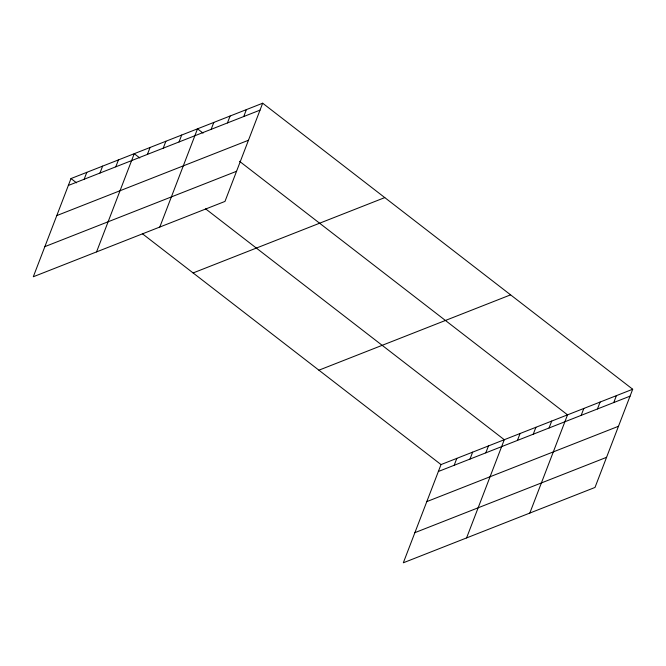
<?xml version="1.0" encoding="UTF-8"?>
<svg xmlns="http://www.w3.org/2000/svg" width="666" height="666" viewBox="0 0 666 666"><rect width="100%" height="100%" fill="white"/><g stroke="black" fill="none" stroke-linecap="round" stroke-linejoin="round"><path stroke-width="1" d="M262.679 103.213L70.996 178.555L33.3 276.756L224.983 201.423L262.679 103.213L632.7 389.244L595.004 487.445L403.321 562.787L441.017 464.577L632.7 389.244M84.157 179.254L86.813 172.336M99.975 173.035L102.622 166.117M115.784 166.816L118.44 159.907M96.553 251.898L134.249 153.688L139.802 157.984M147.411 154.387L150.066 147.477M163.228 148.177L165.884 141.259M179.037 141.958L181.693 135.048M159.807 227.039L197.511 128.829L203.055 133.117M211.147 129.337L213.803 122.427M227.439 122.935L230.095 116.026M243.731 116.533L246.387 109.615M454.179 465.276L456.834 458.358M469.996 459.065L472.644 452.147M485.805 452.847L488.461 445.929M466.575 537.928L504.279 439.718L205.611 208.849M517.432 440.417L520.088 433.499M533.25 434.199L535.905 427.289M549.059 427.988L551.714 421.07M529.828 513.061L567.532 414.851L239.535 161.314M581.168 415.368L583.824 408.449M597.46 408.966L600.116 402.048M613.752 402.555L616.408 395.646M68.348 185.464L260.023 110.131M56.777 215.593L248.46 140.26M44.863 246.636L236.547 171.295M193.107 272.943L384.781 197.602M318.914 370.188L510.589 294.855M438.37 471.495L630.044 396.153M426.798 501.615L618.481 426.282M414.885 532.658L606.568 457.326M70.996 178.555L76.548 182.842M142.358 233.716L441.017 464.577"/></g></svg>
